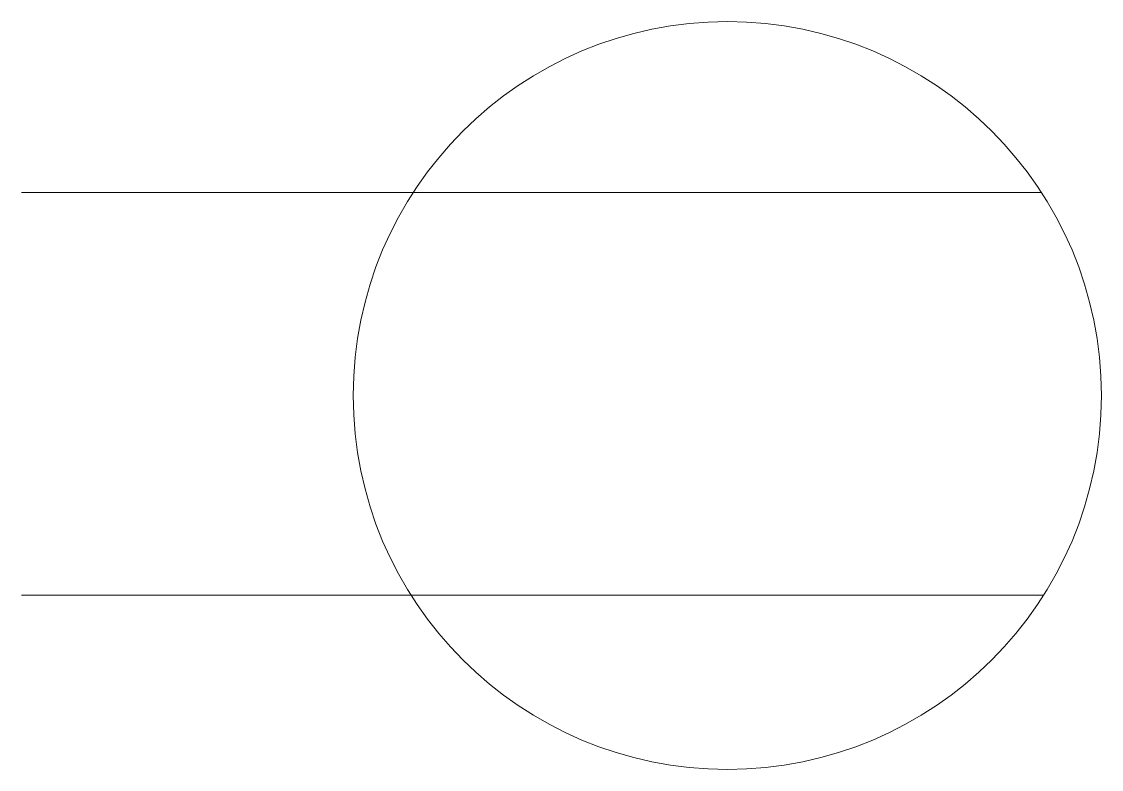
# Model space of a CAD drawing. Header units: inches. Extents: x 225.77 to 230.41, y -455.57 to -452.36.
import ezdxf

# ---------------------------------------------------------------- set-up
doc = ezdxf.new("R2010")
doc.units = ezdxf.units.IN
doc.header["$MEASUREMENT"] = 0
doc.layers.add('E301-Electrical-attic', color=7, linetype='Continuous', lineweight=9, true_color=0xffa912)

msp = doc.modelspace()

# ---------------------------------------------------------------- linework, layer by layer
at = {"layer": 'E301-Electrical-attic'}
for p, q in [((225.775, -453.0941), (230.1568, -453.0941)), ((225.775, -454.8245), (230.1664, -454.8245))]:
    msp.add_line(p, q, dxfattribs=at)
msp.add_circle((228.8072, -453.9668), 1.6072, dxfattribs=at)

doc.saveas('drawing.dxf')
